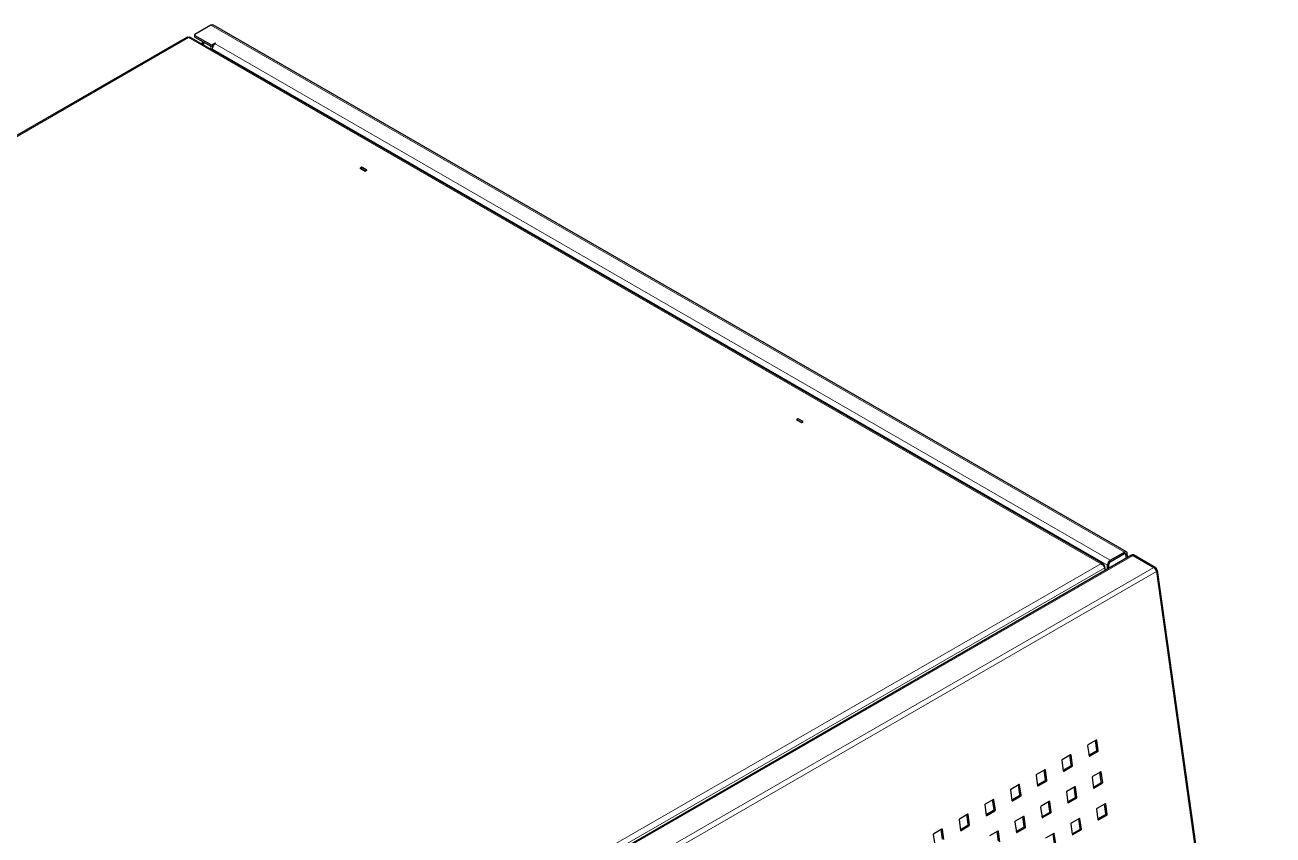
# Model space of a CAD drawing. Header units: millimetres. Extents: x -218071 to -203542, y 15363 to 51382.
# Drawn here: x -216897.2 to -216801.1, y 51137 to 51199.4 of the extents above; entities that cross this region are included whole.
import ezdxf

# ---------------------------------------------------------------- set-up
doc = ezdxf.new("R2010")
doc.units = ezdxf.units.MM
doc.header["$LTSCALE"] = 4
doc.layers.add('TPF-EQUIPEMENT', color=7, linetype='Continuous')

msp = doc.modelspace()

# ---------------------------------------------------------------- linework, layer by layer
at = {"layer": 'TPF-EQUIPEMENT', "color": 7, "linetype": 'Continuous', "lineweight": 25}
for p, q in [((-216882.901, 51199.375), (-216884.139, 51198.661)), ((-216812.404, 51158.789), (-216882.703, 51199.362)), ((-216884.738, 51198.46), (-217020.174, 51120.293)), ((-216814.187, 51157.859), (-216884.534, 51198.46)), ((-216884.168, 51198.62), (-216884.168, 51198.497)), ((-216884.139, 51198.579), (-216882.919, 51197.875)), ((-216884.139, 51198.457), (-216882.919, 51197.753)), ((-216883.548, 51197.89), (-216883.548, 51198.115)), ((-216883.442, 51197.829), (-216883.442, 51198.054)), ((-216882.583, 51197.987), (-216882.778, 51197.875)), ((-216882.53, 51197.957), (-216882.583, 51197.987)), ((-216882.583, 51197.926), (-216882.583, 51197.987)), ((-216882.795, 51197.456), (-216882.795, 51197.559)), ((-216882.778, 51197.753), (-216882.724, 51197.784)), ((-216882.583, 51197.926), (-216882.53, 51197.957)), ((-216871.272, 51188.435), (-216871.406, 51188.357)), ((-216871.406, 51188.357), (-216871.024, 51188.137)), ((-216871.272, 51188.419), (-216871.378, 51188.357)), ((-216871.378, 51188.357), (-216871.024, 51188.153)), ((-216871.378, 51188.341), (-216871.378, 51188.357)), ((-216870.89, 51188.215), (-216871.272, 51188.435)), ((-216871.272, 51188.419), (-216871.272, 51188.435)), ((-216871.272, 51188.419), (-216870.918, 51188.215)), ((-216870.918, 51188.215), (-216871.024, 51188.153)), ((-216871.024, 51188.137), (-216870.89, 51188.215)), ((-216871.024, 51188.153), (-216871.024, 51188.137)), ((-216870.918, 51188.215), (-216870.918, 51188.198)), ((-216837.684, 51169.05), (-216837.819, 51168.972)), ((-216837.819, 51168.972), (-216837.437, 51168.752)), ((-216837.684, 51169.034), (-216837.79, 51168.972)), ((-216837.79, 51168.972), (-216837.79, 51168.956)), ((-216837.437, 51168.768), (-216837.79, 51168.972)), ((-216837.302, 51168.83), (-216837.684, 51169.05)), ((-216837.684, 51169.034), (-216837.684, 51169.05)), ((-216837.331, 51168.83), (-216837.684, 51169.034)), ((-216837.331, 51168.83), (-216837.437, 51168.768)), ((-216837.437, 51168.752), (-216837.302, 51168.83)), ((-216837.437, 51168.752), (-216837.437, 51168.768)), ((-216837.331, 51168.813), (-216837.331, 51168.83)), ((-216813.65, 51158.142), (-216812.554, 51158.774)), ((-216813.65, 51158.019), (-216812.554, 51158.652)), ((-216812.448, 51158.591), (-216812.342, 51158.652)), ((-216812.407, 51158.294), (-216812.448, 51158.591)), ((-216812.301, 51158.355), (-216812.342, 51158.652)), ((-216811.953, 51158.563), (-216812.059, 51158.502)), ((-216812.005, 51158.526), (-216949.325, 51079.272)), ((-216814.077, 51157.694), (-216814.128, 51157.664)), ((-216814.077, 51157.56), (-216814.077, 51157.694)), ((-216813.862, 51157.454), (-216813.862, 51157.774)), ((-216813.756, 51157.515), (-216813.756, 51157.836)), ((-216811.893, 51158.515), (-216810.303, 51157.597)), ((-216810.182, 51157.589), (-216811.853, 51158.553)), ((-216814.077, 51157.56), (-216814.077, 51157.33)), ((-216810.094, 51157.274), (-216801.172, 51093.691)), ((-216810.043, 51157.373), (-216801.116, 51093.757)), ((-216814.731, 51144.287), (-216815.367, 51143.92)), ((-216814.683, 51143.515), (-216814.787, 51144.255)), ((-216814.579, 51143.476), (-216814.689, 51144.264)), ((-216815.396, 51143.856), (-216815.286, 51143.068)), ((-216815.292, 51143.116), (-216814.712, 51143.451)), ((-216815.244, 51143.045), (-216814.608, 51143.412)), ((-216817.376, 51142.713), (-216817.266, 51141.925)), ((-216816.71, 51143.145), (-216817.347, 51142.777)), ((-216817.272, 51141.974), (-216816.692, 51142.308)), ((-216817.224, 51141.902), (-216816.588, 51142.269)), ((-216816.663, 51142.373), (-216816.767, 51143.112)), ((-216816.558, 51142.334), (-216816.669, 51143.121)), ((-216819.356, 51141.57), (-216819.245, 51140.783)), ((-216818.69, 51142.002), (-216819.327, 51141.635)), ((-216818.643, 51141.23), (-216818.747, 51141.969)), ((-216818.538, 51141.191), (-216818.649, 51141.978)), ((-216815.052, 51141.405), (-216814.942, 51140.618)), ((-216814.387, 51141.837), (-216815.023, 51141.47)), ((-216814.339, 51141.065), (-216814.443, 51141.804)), ((-216814.235, 51141.026), (-216814.345, 51141.814)), ((-216821.336, 51140.428), (-216821.225, 51139.64)), ((-216820.67, 51140.859), (-216821.307, 51140.492)), ((-216820.623, 51140.087), (-216820.726, 51140.827)), ((-216820.518, 51140.048), (-216820.629, 51140.836)), ((-216819.252, 51140.831), (-216818.672, 51141.166)), ((-216819.204, 51140.759), (-216818.568, 51141.127)), ((-216816.367, 51140.694), (-216817.003, 51140.327)), ((-216816.319, 51139.922), (-216816.423, 51140.662)), ((-216816.215, 51139.883), (-216816.325, 51140.671)), ((-216814.949, 51140.666), (-216814.368, 51141.001)), ((-216814.9, 51140.595), (-216814.264, 51140.962)), ((-216822.65, 51139.716), (-216823.286, 51139.349)), ((-216822.603, 51138.945), (-216822.706, 51139.684)), ((-216822.498, 51138.906), (-216822.609, 51139.693)), ((-216821.232, 51139.688), (-216820.652, 51140.023)), ((-216821.184, 51139.617), (-216820.547, 51139.984)), ((-216818.346, 51139.552), (-216818.983, 51139.184)), ((-216818.299, 51138.78), (-216818.403, 51139.519)), ((-216818.194, 51138.741), (-216818.305, 51139.528)), ((-216817.032, 51140.263), (-216816.922, 51139.475)), ((-216816.928, 51139.523), (-216816.348, 51139.858)), ((-216816.88, 51139.452), (-216816.244, 51139.819)), ((-216814.043, 51139.387), (-216814.679, 51139.019)), ((-216813.995, 51138.615), (-216814.099, 51139.354)), ((-216813.891, 51138.576), (-216814.001, 51139.363)), ((-216824.63, 51138.574), (-216825.266, 51138.206)), ((-216824.582, 51137.802), (-216824.686, 51138.541)), ((-216824.478, 51137.763), (-216824.589, 51138.55)), ((-216823.316, 51139.285), (-216823.205, 51138.497)), ((-216823.212, 51138.546), (-216822.632, 51138.88)), ((-216823.164, 51138.474), (-216822.527, 51138.841)), ((-216820.326, 51138.409), (-216820.963, 51138.042)), ((-216820.279, 51137.637), (-216820.383, 51138.376)), ((-216820.174, 51137.598), (-216820.285, 51138.386)), ((-216819.012, 51139.12), (-216818.902, 51138.333)), ((-216818.908, 51138.381), (-216818.328, 51138.715)), ((-216818.86, 51138.309), (-216818.224, 51138.676)), ((-216814.709, 51138.955), (-216814.598, 51138.168)), ((-216814.605, 51138.216), (-216814.025, 51138.551)), ((-216814.557, 51138.144), (-216813.92, 51138.512)), ((-216826.61, 51137.431), (-216827.246, 51137.064)), ((-216825.296, 51138.142), (-216825.185, 51137.355)), ((-216825.192, 51137.403), (-216824.612, 51137.738)), ((-216825.144, 51137.331), (-216824.507, 51137.699)), ((-216820.992, 51137.977), (-216820.881, 51137.19)), ((-216820.888, 51137.238), (-216820.308, 51137.573)), ((-216820.84, 51137.166), (-216820.204, 51137.534)), ((-216816.688, 51137.813), (-216816.578, 51137.025)), ((-216816.023, 51138.244), (-216816.659, 51137.877)), ((-216815.975, 51137.472), (-216816.079, 51138.212)), ((-216815.871, 51137.433), (-216815.981, 51138.221)), ((-216827.276, 51137), (-216827.165, 51136.212)), ((-216826.562, 51136.659), (-216826.666, 51137.399)), ((-216826.458, 51136.62), (-216826.568, 51137.408)), ((-216822.306, 51137.266), (-216822.943, 51136.899)), ((-216822.259, 51136.494), (-216822.363, 51137.234)), ((-216822.154, 51136.455), (-216822.265, 51137.243)), ((-216818.003, 51137.101), (-216818.639, 51136.734)), ((-216817.955, 51136.329), (-216818.059, 51137.069)), ((-216817.851, 51136.29), (-216817.961, 51137.078)), ((-216816.585, 51137.073), (-216816.004, 51137.408)), ((-216816.536, 51137.002), (-216815.9, 51137.369))]:
    msp.add_line(p, q, dxfattribs=at)
at = {"layer": 'TPF-EQUIPEMENT', "color": 8, "linetype": 'Continuous', "lineweight": 18}
for p, q in [((-216882.901, 51199.375), (-216812.554, 51158.774)), ((-216884.636, 51198.417), (-217019.976, 51120.306)), ((-216814.385, 51157.872), (-216884.636, 51198.417)), ((-216884.139, 51198.579), (-216884.139, 51198.457)), ((-216882.919, 51197.753), (-216882.919, 51197.875)), ((-216882.911, 51197.749), (-216882.911, 51197.523)), ((-216882.795, 51197.559), (-216813.862, 51157.774)), ((-216882.778, 51197.875), (-216882.778, 51197.753)), ((-216813.65, 51158.142), (-216882.583, 51197.926)), ((-216812.554, 51158.652), (-216812.554, 51158.774)), ((-216812.448, 51158.591), (-216812.554, 51158.652)), ((-216949.725, 51079.761), (-216814.385, 51157.872)), ((-216949.213, 51079.261), (-216811.893, 51158.515)), ((-216947.623, 51078.344), (-216810.303, 51157.597)), ((-216813.756, 51157.836), (-216813.862, 51157.774)), ((-216813.65, 51158.019), (-216813.65, 51158.142)), ((-216811.853, 51158.553), (-216811.906, 51158.522)), ((-216949.609, 51079.338), (-216814.077, 51157.56)), ((-216947.414, 51078.021), (-216810.094, 51157.274)), ((-216810.243, 51157.553), (-216810.182, 51157.589)), ((-216810.043, 51157.373), (-216810.108, 51157.336)), ((-216814.739, 51144.282), (-216814.689, 51144.264)), ((-216814.712, 51143.451), (-216814.608, 51143.412)), ((-216814.683, 51143.515), (-216814.579, 51143.476)), ((-216816.719, 51143.14), (-216816.669, 51143.121)), ((-216816.692, 51142.308), (-216816.588, 51142.269)), ((-216816.663, 51142.373), (-216816.558, 51142.334)), ((-216815.284, 51143.06), (-216815.244, 51143.045)), ((-216818.699, 51141.997), (-216818.649, 51141.978)), ((-216817.263, 51141.917), (-216817.224, 51141.902)), ((-216814.395, 51141.832), (-216814.345, 51141.814)), ((-216820.678, 51140.854), (-216820.629, 51140.836)), ((-216819.243, 51140.774), (-216819.204, 51140.759)), ((-216818.672, 51141.166), (-216818.568, 51141.127)), ((-216818.643, 51141.23), (-216818.538, 51141.191)), ((-216816.375, 51140.689), (-216816.325, 51140.671)), ((-216814.94, 51140.609), (-216814.9, 51140.595)), ((-216814.368, 51141.001), (-216814.264, 51140.962)), ((-216814.339, 51141.065), (-216814.235, 51141.026)), ((-216822.658, 51139.712), (-216822.609, 51139.693)), ((-216821.223, 51139.631), (-216821.184, 51139.617)), ((-216820.652, 51140.023), (-216820.547, 51139.984)), ((-216820.623, 51140.087), (-216820.518, 51140.048)), ((-216818.355, 51139.547), (-216818.305, 51139.528)), ((-216816.92, 51139.467), (-216816.88, 51139.452)), ((-216816.348, 51139.858), (-216816.244, 51139.819)), ((-216816.319, 51139.922), (-216816.215, 51139.883)), ((-216814.051, 51139.382), (-216814.001, 51139.363)), ((-216824.638, 51138.569), (-216824.589, 51138.55)), ((-216823.203, 51138.489), (-216823.164, 51138.474)), ((-216822.632, 51138.88), (-216822.527, 51138.841)), ((-216822.603, 51138.945), (-216822.498, 51138.906)), ((-216820.335, 51138.404), (-216820.285, 51138.386)), ((-216818.328, 51138.715), (-216818.224, 51138.676)), ((-216818.299, 51138.78), (-216818.194, 51138.741)), ((-216814.025, 51138.551), (-216813.92, 51138.512)), ((-216813.995, 51138.615), (-216813.891, 51138.576)), ((-216826.618, 51137.426), (-216826.568, 51137.408)), ((-216824.612, 51137.738), (-216824.507, 51137.699)), ((-216824.582, 51137.802), (-216824.478, 51137.763)), ((-216820.308, 51137.573), (-216820.204, 51137.534)), ((-216820.279, 51137.637), (-216820.174, 51137.598)), ((-216818.9, 51138.324), (-216818.86, 51138.309)), ((-216816.031, 51138.239), (-216815.981, 51138.221)), ((-216815.975, 51137.472), (-216815.871, 51137.433)), ((-216814.596, 51138.159), (-216814.557, 51138.144)), ((-216825.183, 51137.346), (-216825.144, 51137.331)), ((-216822.315, 51137.261), (-216822.265, 51137.243)), ((-216820.879, 51137.181), (-216820.84, 51137.166)), ((-216818.011, 51137.097), (-216817.961, 51137.078)), ((-216816.576, 51137.016), (-216816.536, 51137.002)), ((-216816.004, 51137.408), (-216815.9, 51137.369))]:
    msp.add_line(p, q, dxfattribs=at)
at = {"layer": 'TPF-EQUIPEMENT', "color": 7, "linetype": 'Continuous', "lineweight": 25, "flags": 128}
msp.add_lwpolyline([(-216812.005, 51158.526), (-216811.953, 51158.536), (-216811.893, 51158.515)], dxfattribs=at)
at = {"layer": 'TPF-EQUIPEMENT', "color": 7, "linetype": 'Continuous', "lineweight": 25}
for centre, radius, start, end in [((-216884.118, 51198.502), 0.0503, 185.69899, 245.63456), ((-216884.123, 51198.62), 0.0436, 110.77139, 249.22861), ((-216882.848, 51198.012), 0.154, 242.61604, 297.38396), ((-216882.848, 51197.889), 0.154, 242.61604, 297.38396), ((-216882.335, 51197.538), 0.461, 122.60229, 177.39771), ((-216812.471, 51158.673), 0.131, 350.77973, 129.18503), ((-216812.513, 51158.601), 0.0655, 350.77973, 129.18503), ((-216811.911, 51158.473), 0.0991, 53.88002, 114.81818), ((-216813.402, 51157.753), 0.461, 122.60229, 177.39771), ((-216813.526, 51157.825), 0.23, 122.60229, 177.39771), ((-216812.024, 51158.442), 0.0691, 96.38028, 143.6021), ((-216810.558, 51157.203), 0.469, 8.68741, 57.09699), ((-216810.352, 51157.326), 0.313, 8.68741, 57.09699), ((-216814.716, 51144.264), 0.027, 358.97746, 122.28791), ((-216815.329, 51143.864), 0.0672, 123.90108, 187.13376), ((-216814.75, 51143.507), 0.0672, 303.90108, 7.13376), ((-216814.645, 51143.468), 0.0672, 303.90108, 7.13376), ((-216817.309, 51142.721), 0.0672, 123.90108, 187.13376), ((-216816.696, 51143.122), 0.027, 358.97746, 122.28791), ((-216816.73, 51142.364), 0.0672, 303.90108, 7.13376), ((-216816.625, 51142.325), 0.0672, 303.90108, 7.13376), ((-216815.259, 51143.068), 0.027, 178.97746, 302.28791), ((-216819.289, 51141.579), 0.0672, 123.90108, 187.13376), ((-216818.676, 51141.979), 0.027, 358.97746, 122.28791), ((-216817.238, 51141.925), 0.027, 178.97746, 302.28791), ((-216814.986, 51141.414), 0.0672, 123.90108, 187.13376), ((-216814.372, 51141.814), 0.027, 358.97746, 122.28791), ((-216821.269, 51140.436), 0.0672, 123.90108, 187.13376), ((-216820.656, 51140.836), 0.027, 358.97746, 122.28791), ((-216819.218, 51140.782), 0.027, 178.97746, 302.28791), ((-216818.709, 51141.222), 0.0672, 303.90108, 7.13376), ((-216818.605, 51141.183), 0.0672, 303.90108, 7.13376), ((-216816.965, 51140.271), 0.0672, 123.90108, 187.13376), ((-216816.352, 51140.671), 0.027, 358.97746, 122.28791), ((-216814.915, 51140.617), 0.027, 178.97746, 302.28791), ((-216814.406, 51141.057), 0.0672, 303.90108, 7.13376), ((-216814.301, 51141.018), 0.0672, 303.90108, 7.13376), ((-216823.249, 51139.293), 0.0672, 123.90108, 187.13376), ((-216822.636, 51139.694), 0.027, 358.97746, 122.28791), ((-216821.198, 51139.64), 0.027, 178.97746, 302.28791), ((-216820.689, 51140.079), 0.0672, 303.90108, 7.13376), ((-216820.585, 51140.04), 0.0672, 303.90108, 7.13376), ((-216818.332, 51139.529), 0.027, 358.97746, 122.28791), ((-216816.895, 51139.475), 0.027, 178.97746, 302.28791), ((-216816.386, 51139.914), 0.0672, 303.90108, 7.13376), ((-216816.281, 51139.875), 0.0672, 303.90108, 7.13376), ((-216814.028, 51139.364), 0.027, 358.97746, 122.28791), ((-216824.616, 51138.551), 0.027, 358.97746, 122.28791), ((-216823.178, 51138.497), 0.027, 178.97746, 302.28791), ((-216822.669, 51138.936), 0.0672, 303.90108, 7.13376), ((-216822.565, 51138.897), 0.0672, 303.90108, 7.13376), ((-216820.312, 51138.386), 0.027, 358.97746, 122.28791), ((-216818.945, 51139.128), 0.0672, 123.90108, 187.13376), ((-216818.366, 51138.771), 0.0672, 303.90108, 7.13376), ((-216818.261, 51138.732), 0.0672, 303.90108, 7.13376), ((-216814.642, 51138.964), 0.0672, 123.90108, 187.13376), ((-216814.062, 51138.606), 0.0672, 303.90108, 7.13376), ((-216813.958, 51138.567), 0.0672, 303.90108, 7.13376), ((-216826.595, 51137.408), 0.027, 358.97746, 122.28791), ((-216825.229, 51138.151), 0.0672, 123.90108, 187.13376), ((-216824.649, 51137.793), 0.0672, 303.90108, 7.13376), ((-216824.545, 51137.754), 0.0672, 303.90108, 7.13376), ((-216820.925, 51137.986), 0.0672, 123.90108, 187.13376), ((-216820.346, 51137.629), 0.0672, 303.90108, 7.13376), ((-216820.241, 51137.59), 0.0672, 303.90108, 7.13376), ((-216818.875, 51138.332), 0.027, 178.97746, 302.28791), ((-216816.622, 51137.821), 0.0672, 123.90108, 187.13376), ((-216816.008, 51138.221), 0.027, 358.97746, 122.28791), ((-216816.042, 51137.464), 0.0672, 303.90108, 7.13376), ((-216815.938, 51137.425), 0.0672, 303.90108, 7.13376), ((-216814.571, 51138.167), 0.027, 178.97746, 302.28791), ((-216827.209, 51137.008), 0.0672, 123.90108, 187.13376), ((-216825.158, 51137.354), 0.027, 178.97746, 302.28791), ((-216822.292, 51137.243), 0.027, 358.97746, 122.28791), ((-216820.854, 51137.189), 0.027, 178.97746, 302.28791), ((-216817.988, 51137.078), 0.027, 358.97746, 122.28791), ((-216816.551, 51137.024), 0.027, 178.97746, 302.28791)]:
    msp.add_arc(centre, radius, start, end, dxfattribs=at)
for points, knots in [([(-216882.703, 51199.362), (-216882.733, 51199.374), (-216882.793, 51199.4), (-216882.865, 51199.383), (-216882.901, 51199.375)], [0, 0, 0, 0, 0.499833, 1, 1, 1, 1]), ([(-216884.737, 51198.457), (-216884.728, 51198.461), (-216884.709, 51198.47), (-216884.67, 51198.45), (-216884.644, 51198.425), (-216884.636, 51198.417)], [0, 0, 0, 0, 0.341231, 0.788003, 1, 1, 1, 1]), ([(-216884.636, 51198.417), (-216884.619, 51198.432), (-216884.584, 51198.462), (-216884.548, 51198.471), (-216884.538, 51198.459), (-216884.536, 51198.457)], [0, 0, 0, 0, 0.44745, 0.894963, 1, 1, 1, 1]), ([(-216814.077, 51157.694), (-216814.087, 51157.725), (-216814.106, 51157.788), (-216814.167, 51157.853), (-216814.246, 51157.888), (-216814.323, 51157.889), (-216814.37, 51157.876), (-216814.385, 51157.872)], [0, 0, 0, 0, 0.223464, 0.446959, 0.670454, 0.893949, 1, 1, 1, 1]), ([(-216814.385, 51157.872), (-216814.353, 51157.859), (-216814.289, 51157.833), (-216814.202, 51157.762), (-216814.133, 51157.68), (-216814.093, 51157.609), (-216814.081, 51157.572), (-216814.077, 51157.56)], [0, 0, 0, 0, 0.223464, 0.446959, 0.670454, 0.893949, 1, 1, 1, 1])]:
    msp.add_open_spline(points, degree=3, knots=knots, dxfattribs=at)

doc.saveas('drawing.dxf')
